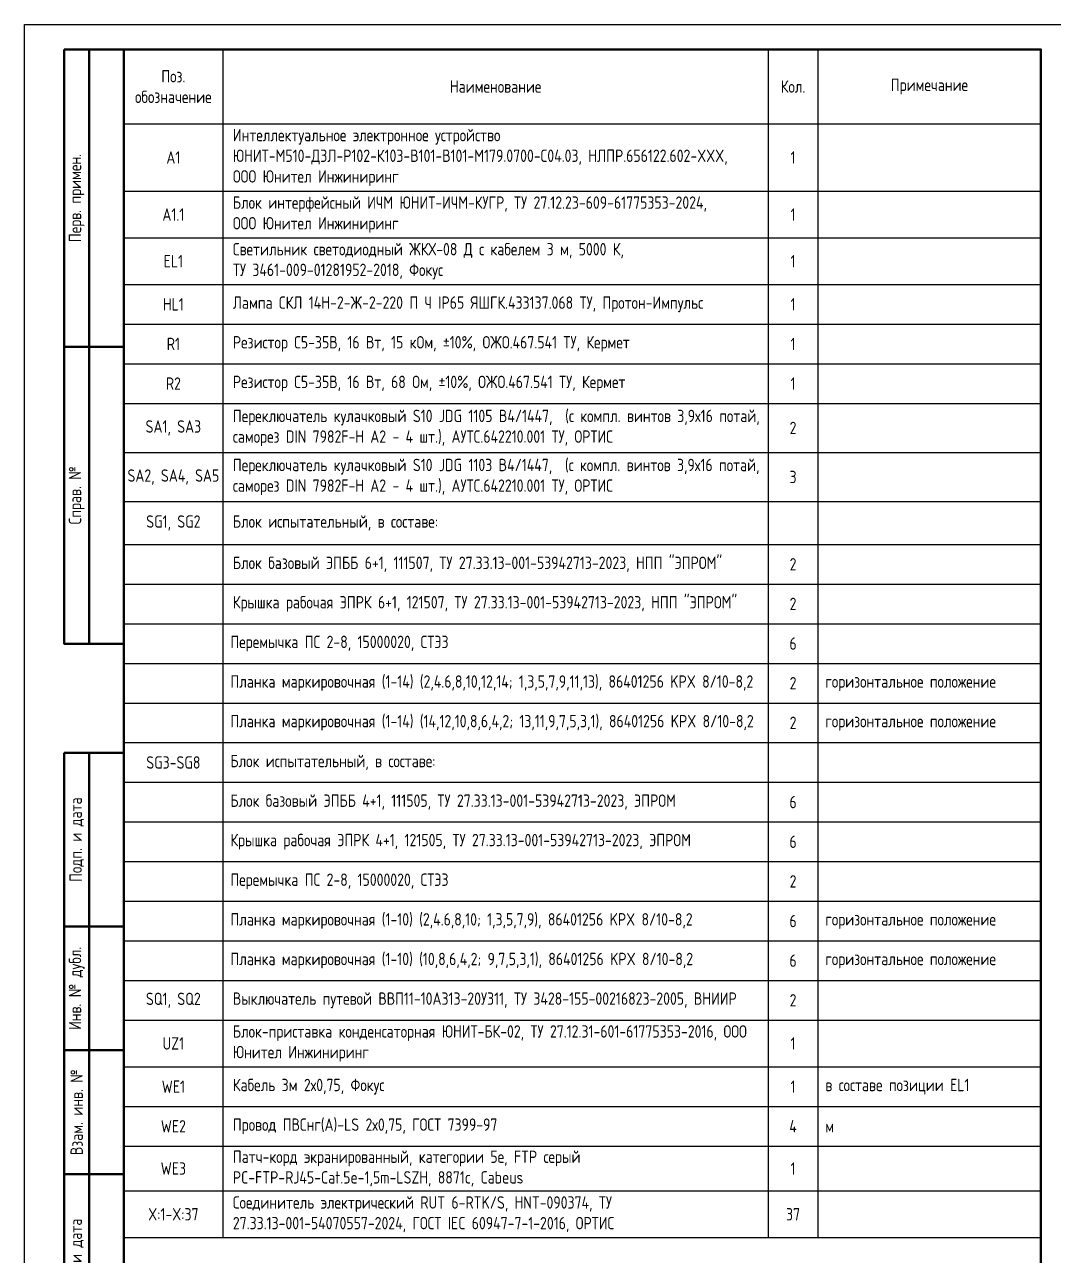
# Model space of a CAD drawing. Header units: millimetres. Extents: x -1036 to 2871, y -90 to 586.
# Drawn here: x -420 to -212.5, y 48.6 to 297 of the extents above; entities that cross this region are included whole.
import ezdxf

# ---------------------------------------------------------------- set-up
doc = ezdxf.new("R2010")
doc.units = ezdxf.units.MM
doc.styles.add('Gost_type_A', font='GOST_A.TTF')

# ---------------------------------------------------------------- blocks, each defined once
blk = doc.blocks.new('Штамп левый верхний')
at = {"lineweight": 50}
for points in [[(-12, 0), (-7, 0), (-7, -60), (-12, -60)], [(-7, 0), (0, 0), (0, -60), (-7, -60)], [(-12, -60), (-7, -60), (-7, -120), (-12, -120)], [(-7, -60), (0, -60), (0, -120), (-7, -120)]]:
    blk.add_lwpolyline(points, close=True, dxfattribs=at)
at = {"char_height": 2.5, "width": 60, "attachment_point": 5, "rotation": 90, "style": 'Gost_type_A'}
for s, insert in [('Перв. примен.', (-9.5, -30)), ('Справ. №', (-9.5, -90))]:
    blk.add_mtext(s, dxfattribs=dict(at, insert=insert))
blk = doc.blocks.new('Штамп левый нижний')
at = {"lineweight": 50}
for points in [[(-12, 145), (-7, 145), (-7, 110), (-12, 110)], [(-7, 145), (0, 145), (0, 110), (-7, 110)], [(-12, 110), (-7, 110), (-7, 85), (-12, 85)], [(-7, 110), (0, 110), (0, 85), (-7, 85)], [(-12, 85), (-7, 85), (-7, 60), (-12, 60)], [(-7, 85), (0, 85), (0, 60), (-7, 60)], [(-12, 60), (-7, 60), (-7, 25), (-12, 25)], [(-7, 60), (0, 60), (0, 25), (-7, 25)], [(-12, 25), (-7, 25), (-7, 0), (-12, 0)], [(-7, 25), (0, 25), (0, 0), (-7, 0)]]:
    blk.add_lwpolyline(points, close=True, dxfattribs=at)
at = {"char_height": 2.5, "attachment_point": 5, "rotation": 90, "style": 'Gost_type_A'}
for s, insert, width in [('Подп. и дата', (-9.5, 127.5), 35), ('Инв. № дубл.', (-9.5, 97.5), 25), ('Взам. инв. №', (-9.5, 72.5), 25), ('Подп. и дата', (-9.5, 42.5), 35), ('Инв. N подл.', (-9.5, 12.5), 25)]:
    blk.add_mtext(s, dxfattribs=dict(at, insert=insert, width=width))
blk = doc.blocks.new('Формат_А4')
blk.add_lwpolyline([(0, 297), (0, 0), (-210, 0), (-210, 297)], close=True)
at = {"lineweight": 50}
blk.add_lwpolyline([(-190, 292), (-5, 292), (-5, 5), (-190, 5)], close=True, dxfattribs=at)
blk = doc.blocks.new('*T23')
at = {"color": 0, "lineweight": -2, "transparency": 16777216}
for p, q in [((0, 0), (185, 0)), ((0, 0), (0, -15)), ((20, 0), (20, -15)), ((130, 0), (130, -15)), ((140, 0), (140, -15)), ((185, 0), (185, -15)), ((210, 0), (395, 0)), ((210, 0), (210, -15)), ((230, 0), (230, -15)), ((340, 0), (340, -15)), ((350, 0), (350, -15)), ((395, 0), (395, -15))]:
    blk.add_line(p, q, dxfattribs=at)
at = {"color": 0, "linetype": 'ByBlock', "lineweight": -2, "transparency": 16777216}
for p, q in [((0, -15), (185, -15)), ((0, -15), (0, -239.81)), ((20, -15), (20, -239.81)), ((130, -15), (130, -239.81)), ((140, -15), (140, -115.92)), ((185, -15), (185, -239.81)), ((210, -15), (395, -15)), ((210, -15), (210, -160.25)), ((230, -15), (230, -160.25)), ((340, -15), (340, -160.25)), ((350, -15), (350, -88.25)), ((395, -15), (395, -160.25)), ((210, -23), (395, -23)), ((0, -28.63), (185, -28.63)), ((210, -31), (395, -31)), ((0, -38.06), (185, -38.06)), ((210, -39), (395, -39)), ((210, -47), (395, -47)), ((0, -47.45), (185, -47.45)), ((0, -55.45), (185, -55.45)), ((210, -56.25), (395, -56.25)), ((0, -63.45), (185, -63.45)), ((210, -64.25), (395, -64.25)), ((0, -71.45), (185, -71.45)), ((210, -72.25), (395, -72.25)), ((0, -81.35), (185, -81.35)), ((210, -80.25), (395, -80.25)), ((210, -88.25), (395, -88.25)), ((350, -88.25), (350, -96.25)), ((0, -91.25), (185, -91.25)), ((210, -96.25), (395, -96.25)), ((350, -96.25), (350, -112.25)), ((0, -99.92), (185, -99.92)), ((210, -104.25), (395, -104.25)), ((0, -107.92), (185, -107.92)), ((210, -112.25), (395, -112.25)), ((350, -112.25), (350, -120.25)), ((0, -115.92), (185, -115.92)), ((140, -115.92), (140, -187.92)), ((210, -120.25), (395, -120.25)), ((350, -120.25), (350, -160.25)), ((0, -123.92), (185, -123.92)), ((210, -128.25), (395, -128.25)), ((0, -131.92), (185, -131.92)), ((210, -136.25), (395, -136.25)), ((0, -139.92), (185, -139.92)), ((210, -144.25), (395, -144.25)), ((0, -147.92), (185, -147.92)), ((210, -152.25), (395, -152.25)), ((0, -155.92), (185, -155.92)), ((210, -160.25), (395, -160.25)), ((0, -163.92), (185, -163.92)), ((0, -171.92), (185, -171.92)), ((0, -179.92), (185, -179.92)), ((0, -187.92), (185, -187.92)), ((140, -187.92), (140, -239.81)), ((0, -195.92), (185, -195.92)), ((0, -205.35), (185, -205.35)), ((0, -213.35), (185, -213.35)), ((0, -221.35), (185, -221.35)), ((0, -230.4), (185, -230.4)), ((0, -239.81), (185, -239.81))]:
    blk.add_line(p, q, dxfattribs=at)
at = {"transparency": 16777216, "char_height": 2.5, "style": 'Gost_type_A'}
for s, insert, width, attachment_point in [('Поз. обозначение', (10, -7.5), 17, 5), ('Поз. обозначение', (220, -7.5), 17, 5), ('Наименование', (75, -7.5), 107, 5), ('Кол.', (135, -7.5), 7, 5), ('Примечание', (162.5, -7.5), 42, 5), ('Наименование', (285, -7.5), 107, 5), ('Кол.', (345, -7.5), 7, 5), ('Примечание', (372.5, -7.5), 42, 5), ('Перемычка FBS 10-6, HNT-090688, ОРТИС', (232, -76.25), 106, 4), ('1', (345, -76.25), 7, 5), ('Перемычка ПС 2-8, 15000020, СТЭЗ ', (21.5, -119.92), 107, 4), ('6', (135, -119.92), 7, 5), ('2', (135, -127.92), 7, 5), ('Планка маркировочная (1-14) (14,12,10,8,6,4,2; 13,11,9,7,5,3,1), 86401256 KPX 8/10-8,2', (21.5, -135.92), 107, 4), ('2', (135, -135.92), 7, 5), ('{\\C256;Блок испытательный, в составе:}', (21.5, -143.92), 107, 4), ('Блок базовый ЭПББ 4+1, 111505, ТУ 27.33.13-001-53942713-2023, ЭПРОМ', (21.5, -151.92), 107, 4), ('6', (135, -151.92), 7, 5), ('Крышка рабочая ЭПРК 4+1, 121505, ТУ 27.33.13-001-53942713-2023, ЭПРОМ', (21.5, -159.92), 107, 4), ('6', (135, -159.92), 7, 5), ('Перемычка ПС 2-8, 15000020, СТЭЗ ', (21.5, -167.92), 107, 4), ('2', (135, -167.92), 7, 5), ('Планка маркировочная (1-10) (2,4.6,8,10; 1,3,5,7,9), 86401256 KPX 8/10-8,2', (21.5, -175.92), 107, 4), ('6', (135, -175.92), 7, 5), ('Планка маркировочная (1-10) (10,8,6,4,2; 9,7,5,3,1), 86401256 KPX 8/10-8,2', (21.5, -183.92), 107, 4), ('6', (135, -183.92), 7, 5)]:
    blk.add_mtext(s, dxfattribs=dict(at, insert=insert, width=width, attachment_point=attachment_point))
at = {"color": 0, "transparency": 16777216, "char_height": 2.5, "style": 'Gost_type_A'}
for s, insert, width, attachment_point in [('{\\C256;Интеллектуальное электронное устройство ЮНИТ-М510-ДЗЛ-Р102-К103-В101-В101-М179.0700-С04.03, НЛПР.656122.602-XXX,  }ООО Юнител Инжиниринг', (22, -21.81), 106, 4), ('Пластина торцевая D-RUT 6-RTK, HNT-090665, ОРТИС', (232, -19), 106, 4), ('6', (345, -19), 7, 5), ('A1', (10, -21.81), 18, 5), ('1', (135, -21.81), 7, 5), ('Перемычка коммутационная SB 2-RTK/S, HNT-090979, ОРТИС', (232, -27), 106, 4), ('7', (345, -27), 7, 5), ('Блок интерфейсный ИЧМ ЮНИТ-ИЧМ-КУГР, ТУ 27.12.23-609-61775353-2024,     ООО Юнител Инжиниринг', (22, -33.34), 106, 4), ('A1.1', (10, -33.34), 18, 5), ('1', (135, -33.34), 7, 5), ('Перемычка FB 2-RTK/S, HNT-091821, ОРТИС', (232, -35), 106, 4), ('3', (345, -35), 7, 5), ('Светильник светодиодный ЖКХ-08 Д с кабелем 3 м, 5000 К,\\PТУ 3461-009-01281952-2018, Фокус ', (22, -42.75), 106, 4), ('EL1', (10, -42.75), 18, 5), ('1', (135, -42.75), 7, 5), ('{\\C256;Планка маркировочная} (1-37), 86401256 KPX 8/10-8,2', (232, -43), 106, 4), ('1', (345, -43), 7, 5), ('вертикальное положение', (351.5, -43), 42, 4), ('Соединитель электрический RPV 4-MT(-P), HNT-131560, ТУ 27.33.13-001-54070557-2024, ГОСТ IEC 60947-7-1-2016, ОРТИС ', (232, -51.62), 106, 4), ('HL1', (10, -51.45), 18, 5), ('{\\C256;Лампа СКЛ 14Н-2-Ж-2-220 П Ч IP65 ЯШГК.433137.068 ТУ, Протон-Импульс}', (22, -51.45), 106, 4), ('1', (135, -51.45), 7, 5), ('X:38-X:144', (220, -51.62), 18, 5), ('107', (345, -51.62), 7, 5), ('R1', (10, -59.45), 18, 5), ('{\\C256;Резистор С5-35В, 16 Вт, 15 кОм, ±10%, ОЖО.467.541 ТУ, Кермет}', (22, -59.45), 106, 4), ('1', (135, -59.45), 7, 5), ('Пластина торцевая D-RPV 4-MT(-P), HNT-131561, ОРТИС', (232, -60.25), 106, 4), ('12', (345, -60.25), 7, 5), ('R2', (10, -67.45), 18, 5), ('{\\C256;Резистор С5-35В, 16 Вт, 68 Ом, ±10%, ОЖО.467.541 ТУ, Кермет}', (22, -67.45), 106, 4), ('1', (135, -67.45), 7, 5), ('Перемычка FBS 2-6, HNT-091360, ОРТИС', (232, -68.25), 106, 4), ('7', (345, -68.25), 7, 5), ('{\\C256;Переключатель кулачковый S10 JDG 1105 B4/1447,  (с компл. винтов 3,9х16 потай, саморез DIN 7982F-H A2 - 4 шт.), АУТС.642210.001 ТУ, ОРТИС}', (22, -76.4), 106, 4), ('SA1, SA3', (10, -76.4), 18, 5), ('2', (135, -76.4), 7, 5), ('{\\C256;Переключатель кулачковый S10 JDG 1103 B4/1447,  (с компл. винтов 3,9х16 потай, саморез DIN 7982F-H A2 - 4 шт.), АУТС.642210.001 ТУ, ОРТИС}', (22, -86.3), 106, 4), ('Перемычка FBS 20-6, HNT-133475, ОРТИС', (232, -84.25), 106, 4), ('1', (345, -84.25), 7, 5), ('SA2, SA4, SA5', (10, -86.3), 18, 5), ('3', (135, -86.3), 7, 5), ('{\\C256;Планка маркировочная} (38-144), 86401217 KPX 6/10-6,2', (231.5, -92.25), 107, 4), ('1', (345, -92.25), 7, 5), ('вертикальное положение', (351.5, -92.25), 42, 4), ('SG1, SG2', (10, -95.58), 18, 5), ('{\\C256;Блок испытательный, в составе:}', (22, -95.58), 106, 4), ('X:145-X:154', (220, -100.25), 18, 5), ('Соединитель электрический PTU 4-MTD-P, 3209540, ОРТИС', (232, -100.25), 106, 4), ('10', (345, -100.25), 7, 5), ('{\\C256;Блок базовый ЭПББ 6+1, 111507, ТУ 27.33.13-001-53942713-2023, НПП "ЭПРОМ"}', (22, -103.92), 106, 4), ('2', (135, -103.92), 7, 5), ('Крышка концевая D-PTU 4-MT, 3209534, ОРТИС', (232, -108.25), 106, 4), ('1', (345, -108.25), 7, 5), ('{\\C256;Крышка рабочая ЭПРК 6+1, 121507, ТУ 27.33.13-001-53942713-2023, НПП "ЭПРОМ"}', (22, -111.92), 106, 4), ('2', (135, -111.92), 7, 5), ('{\\C256;Планка маркировочная} (145-154), 86401217 KPX 6/10-6,2', (231.5, -116.25), 107, 4), ('1', (345, -116.25), 7, 5), ('вертикальное положение', (351.5, -116.25), 42, 4), ('{\\C256;Планка маркировочная} (1-14) (2,4.6,8,10,12,14; 1,3,5,7,9,11,13){\\C256;, 86401256 KPX 8/10-8,2}', (21.5, -127.92), 107, 4), ('горизонтальное положение', (141.5, -127.92), 42, 4), ('горизонтальное положение', (141.5, -135.92), 42, 4), ('SG3-SG8', (10, -143.92), 18, 5), ('горизонтальное положение', (141.5, -175.92), 42, 4), ('горизонтальное положение', (141.5, -183.92), 42, 4), ('SQ1, SQ2', (10, -191.92), 18, 5), ('{\\C256;Выключатель путевой ВВП11-10А313-20У311, ТУ 3428-155-00216823-2005, ВНИИР }', (22, -191.92), 106, 4), ('2', (135, -191.92), 7, 5), ('{\\C256;Блок-приставка конденсаторная ЮНИТ-БК-02, ТУ 27.12.31-601-61775353-2016, }ООО Юнител Инжиниринг', (22, -200.63), 106, 4), ('UZ1', (10, -200.63), 18, 5), ('1', (135, -200.63), 7, 5), ('WE1', (10, -209.35), 18, 5), ('Кабель 3м 2х0,75, Фокус', (22, -209.35), 106, 4), ('1', (135, -209.35), 7, 5), ('{\\C256;в составе позиции} EL1', (141.5, -209.35), 42, 4), ('WE2', (10, -217.35), 18, 5), ('Провод ПВСнг(А)-LS 2х0,75, ГОСТ 7399-97', (22, -217.35), 106, 4), ('4', (135, -217.35), 7, 5), ('{\\C256;м}', (141.5, -217.35), 42, 4), ('{\\C256;Патч-корд экранированный, категории 5е, FTP серый PC-FTP-RJ45-Cat.5e-1,5m-LSZH, 8871c, Cabeus}', (22, -225.87), 106, 4), ('WE3', (10, -225.87), 18, 5), ('1', (135, -225.87), 7, 5), ('Соединитель электрический RUT 6-RTK/S, HNT-090374, ТУ 27.33.13-001-54070557-2024, ГОСТ IEC 60947-7-1-2016, ОРТИС', (22, -235.1), 106, 4), ('X:1-X:37', (10, -235.1), 18, 5), ('37', (135, -235.1), 7, 5)]:
    blk.add_mtext(s, dxfattribs=dict(at, insert=insert, width=width, attachment_point=attachment_point))

msp = doc.modelspace()

# ---------------------------------------------------------------- block references
at = {"color": 1}
for name, p in [('Формат_А4', (-210, 0)), ('Штамп левый верхний', (-400, 292)), ('Штамп левый нижний', (-400, 5))]:
    msp.add_blockref(name, p, dxfattribs=at)
msp.add_blockref('*T23', (-400, 292))

doc.saveas('drawing.dxf')
